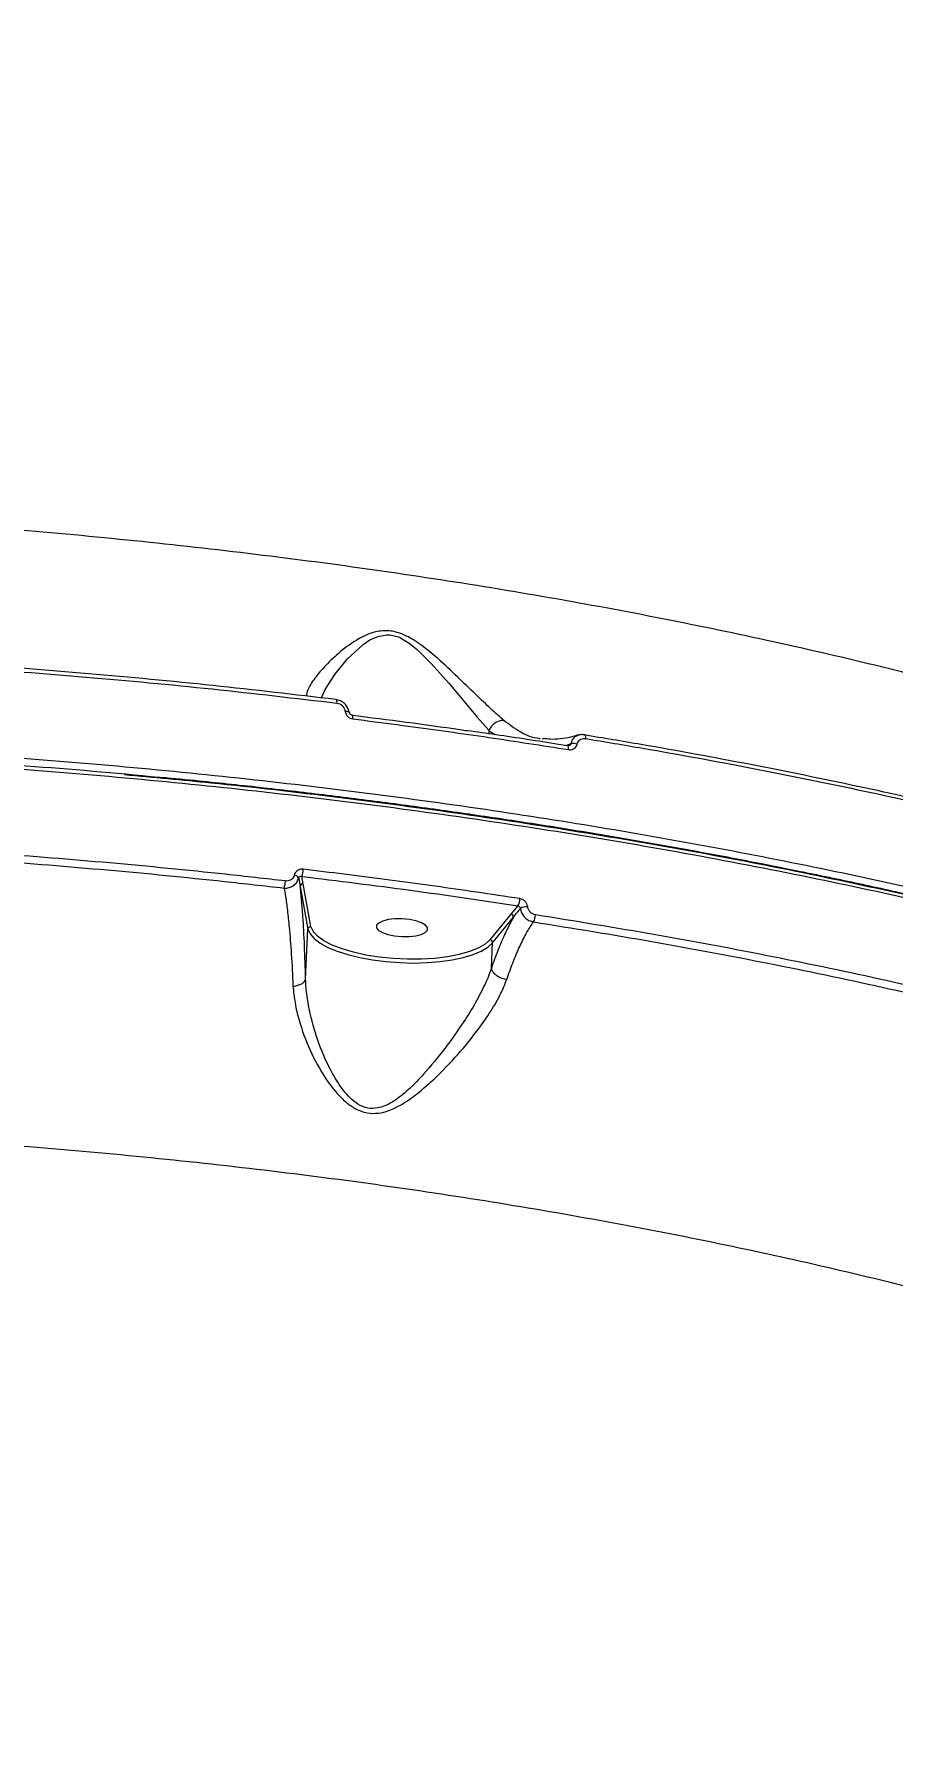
# Model space of a CAD drawing. Header units: millimetres. Extents: x -6879 to 7341, y -8047 to 7187.
# Drawn here: x 387.8 to 538.2, y 2973.6 to 3271.8 of the extents above; entities that cross this region are included whole.
import ezdxf

# ---------------------------------------------------------------- set-up
doc = ezdxf.new("R2010")
doc.units = ezdxf.units.MM
for name, color, linetype in [('DIKOM_ОБЪЕКТ', 7, 'Continuous'), ('DIKOM_РАЗМЕР_ЗОНА', 7, 'Continuous'), ('DIKOM_РАЗМЕР_ОБЪЕКТА', 7, 'Continuous')]:
    doc.layers.add(name, color=color, linetype=linetype)
doc.styles.add('style1', font='arial.ttf', dxfattribs={"width": 0.8})
doc.dimstyles.new('1-50', dxfattribs={"dimtxt": 300, "dimasz": 200, "dimexe": 100, "dimexo": 0, "dimgap": 100, "dimtad": 0, "dimdec": 0, "dimtxsty": 'style1', "dimcen": 0, "dimclrd": 7, "dimclre": 7, "dimadec": 1, "dimazin": 2, "dimtfac": 1, "dimtdec": 0, "dimtmove": 1, "dimatfit": 3, "dimfxl": 0, "dimlwd": 25, "dimlwe": 18, "dimarcsym": 0})

# ---------------------------------------------------------------- blocks, each defined once
blk = doc.blocks.new('*D19')
at = {"layer": 'Defpoints', "color": 0, "transparency": 16777216}
for p in [(5624.04, 6094.27), (-4435.35, 2864.29), (5624.04, -2640.11)]:
    blk.add_point(p, dxfattribs=at)
at = {"layer": 'DIKOM_РАЗМЕР_ОБЪЕКТА', "color": 7, "lineweight": 18, "transparency": 16777216}
for p, q in [((-4435.35, 2864.29), (-4435.35, 6194.27)), ((5624.04, -2640.11), (5624.04, 6194.27))]:
    blk.add_line(p, q, dxfattribs=at)
at = {"layer": 'DIKOM_РАЗМЕР_ОБЪЕКТА', "color": 7, "lineweight": 25, "transparency": 16777216}
for p, q in [((-4235.35, 6094.27), (2113.67, 6094.27)), ((5424.04, 6094.27), (3193.46, 6094.27))]:
    blk.add_line(p, q, dxfattribs=at)
at = {"layer": 'DIKOM_РАЗМЕР_ОБЪЕКТА', "color": 7, "transparency": 16777216}
for points in [[(-4235.35, 6127.6), (-4235.35, 6060.94), (-4435.35, 6094.27)], [(5424.04, 6127.6), (5424.04, 6060.94), (5624.04, 6094.27)]]:
    blk.add_solid(points, dxfattribs=at)
at = {"layer": 'DIKOM_РАЗМЕР_ОБЪЕКТА', "color": 0, "transparency": 16777216, "insert": (2653.56, 6094.27), "char_height": 300, "attachment_point": 5, "style": 'style1'}
blk.add_mtext('10100', dxfattribs=at)
blk = doc.blocks.new('*D17')
at = {"layer": 'Defpoints', "color": 0, "transparency": 16777216}
for p in [(-5935.35, 6990.27), (-5935.35, 998.27), (7340.79, -2830.86)]:
    blk.add_point(p, dxfattribs=at)
at = {"layer": 'DIKOM_РАЗМЕР_ЗОНА', "color": 7, "lineweight": 18, "transparency": 16777216}
for p, q in [((-5935.35, 998.27), (-5935.35, 7090.27)), ((7340.79, -2830.86), (7340.79, 7090.27))]:
    blk.add_line(p, q, dxfattribs=at)
at = {"layer": 'DIKOM_РАЗМЕР_ЗОНА', "color": 7, "lineweight": 25, "transparency": 16777216}
for p, q in [((-5735.35, 6990.27), (2016.67, 6990.27)), ((7140.79, 6990.27), (3096.46, 6990.27))]:
    blk.add_line(p, q, dxfattribs=at)
at = {"layer": 'DIKOM_РАЗМЕР_ЗОНА', "color": 7, "transparency": 16777216}
for points in [[(-5735.35, 7023.6), (-5735.35, 6956.94), (-5935.35, 6990.27)], [(7140.79, 7023.6), (7140.79, 6956.94), (7340.79, 6990.27)]]:
    blk.add_solid(points, dxfattribs=at)
at = {"layer": 'DIKOM_РАЗМЕР_ЗОНА', "color": 0, "transparency": 16777216, "insert": (2556.56, 6990.27), "char_height": 300, "attachment_point": 5, "style": 'style1'}
blk.add_mtext('13300', dxfattribs=at)

msp = doc.modelspace()

# ---------------------------------------------------------------- linework, layer by layer
at = {"layer": 'DIKOM_ОБЪЕКТ', "color": 7, "linetype": 'Continuous', "lineweight": 15}
for p, q in [((467.42, 3149.84), (467.39, 3149.26)), ((467.42, 3149.84), (468.46, 3149.1)), ((477, 3148.32), (476.76, 3148.34)), ((434.39, 3122.52), (435.74, 3115.06)), ((436.26, 3115.52), (434.91, 3122.98)), ((472.5, 3119.13), (471.25, 3117.64)), ((471.25, 3117.64), (467.6, 3113.18)), ((468.06, 3112.64), (471.71, 3117.11)), ((435.33, 3106.3), (435.74, 3115.06)), ((467.6, 3113.18), (467.37, 3112.93)), ((467.85, 3108.22), (468.06, 3112.64))]:
    msp.add_line(p, q, dxfattribs=at)
at = {"layer": 'DIKOM_ОБЪЕКТ', "color": 7, "linetype": 'Continuous', "lineweight": 15, "flags": 128}
for points in [[(438.1, 3155.54), (438.75, 3157.01), (440.43, 3159.62), (442.59, 3162.31), (445.39, 3164.89), (446.59, 3165.69), (447.96, 3166.31), (449.54, 3166.59), (450.05, 3166.57), (451.58, 3166.2), (451.93, 3166.05), (453.48, 3165.14), (454.86, 3164.02), (457.33, 3161.57), (460.35, 3158.15), (463.08, 3154.9), (465.39, 3152.18), (467.42, 3149.86), (467.42, 3149.85), (467.42, 3149.85)], [(440.82, 3154.62), (440.83, 3154.79), (440.82, 3154.94), (440.81, 3155.07), (440.79, 3155.17), (440.76, 3155.24), (440.73, 3155.28), (440.69, 3155.28), (440.65, 3155.25)], [(442.22, 3153.23), (442.41, 3153.23), (442.58, 3153.21), (442.73, 3153.18), (442.85, 3153.14), (442.93, 3153.09), (442.98, 3153.03), (442.98, 3153.01)], [(443.61, 3151.85), (443.62, 3152.02), (443.61, 3152.18), (443.6, 3152.31), (443.57, 3152.41), (443.54, 3152.48), (443.51, 3152.51), (443.5, 3152.51)], [(484.21, 3149.07), (484.16, 3149.07), (484.1, 3149.04)], [(484.37, 3148.41), (484.38, 3148.57), (484.37, 3148.73), (484.34, 3148.86), (484.31, 3148.96), (484.27, 3149.03), (484.22, 3149.07), (484.21, 3149.07)], [(481.37, 3146.47), (481.37, 3146.65), (481.36, 3146.8), (481.33, 3146.93), (481.3, 3147.04), (481.26, 3147.11), (481.2, 3147.14), (481.19, 3147.14)], [(456.3, 3115.76), (455.61, 3116.16), (454.65, 3116.49), (453.49, 3116.72), (452.23, 3116.84), (450.96, 3116.83), (449.79, 3116.7), (448.82, 3116.46), (448.12, 3116.11), (447.75, 3115.71), (447.75, 3115.27), (448.1, 3114.83), (448.78, 3114.43), (449.74, 3114.1), (450.91, 3113.86), (452.17, 3113.75), (453.44, 3113.75), (454.61, 3113.89), (455.58, 3114.13), (456.28, 3114.47), (456.64, 3114.88), (456.65, 3115.32), (456.3, 3115.76)], [(435.74, 3115.06), (436.11, 3114.22), (436.83, 3113.39), (437.87, 3112.6), (439.22, 3111.85), (440.85, 3111.17), (442.73, 3110.57), (444.81, 3110.05), (447.04, 3109.64), (449.39, 3109.35), (451.8, 3109.17), (454.22, 3109.11), (456.59, 3109.17), (458.86, 3109.36), (461, 3109.66), (462.94, 3110.08), (464.65, 3110.6), (466.09, 3111.2), (467.24, 3111.89), (468.06, 3112.64)], [(436.82, 3114.44), (436.65, 3114.66), (436.26, 3115.52)], [(467.37, 3112.93), (466.75, 3112.41), (465.55, 3111.71), (464.03, 3111.1), (462.23, 3110.59), (460.19, 3110.19), (457.96, 3109.92), (455.59, 3109.77), (453.14, 3109.76), (450.66, 3109.88), (448.22, 3110.13), (445.88, 3110.5), (443.69, 3110.99), (441.7, 3111.58), (439.97, 3112.26), (438.53, 3113.01), (437.41, 3113.82), (436.82, 3114.44)]]:
    msp.add_lwpolyline(points, dxfattribs=at)
at = {"layer": 'DIKOM_ОБЪЕКТ', "color": 7, "linetype": 'Continuous', "lineweight": 15}
for centre, radius, start, end in [((482.25, 3145.62), 1.93, 70.8245, 104.7803), ((431.65, 3125.55), 3.26, 336.8564, 359.6025), ((428.26, 3123.53), 3.53, 338.572, 359.1516), ((433.23, 3123.46), 1.04, 32.9847, 84.1594), ((434.89, 3122.48), 0.5, 87.5005, 175.3212), ((470.53, 3120.37), 2.33, 328.0887, 0.2876), ((471.18, 3117.12), 0.53, 359.0153, 82.4332), ((474.06, 3116.86), 2.11, 85.9064, 122.0394), ((473.18, 3117.55), 2.39, 328.8828, 359.8062), ((467.53, 3112.65), 0.53, 359.0143, 82.4342)]:
    msp.add_arc(centre, radius, start, end, dxfattribs=at)
for points, knots in [([(715.92, 3070.26), (714.26, 3072.55), (710.81, 3077.31), (704.12, 3084.46), (696.25, 3091.69), (687.26, 3098.8), (677.21, 3105.78), (666.13, 3112.58), (654.01, 3119.2), (640.9, 3125.63), (626.84, 3131.86), (611.9, 3137.84), (596.15, 3143.57), (579.63, 3149.01), (562.34, 3154.15), (544.34, 3158.99), (525.69, 3163.52), (506.47, 3167.72), (486.78, 3171.57), (466.66, 3175.05), (446.14, 3178.16), (425.25, 3180.88), (404.08, 3183.23), (382.73, 3185.19), (361.29, 3186.75), (339.81, 3187.9), (318.34, 3188.64), (296.89, 3188.97), (275.57, 3188.89), (254.45, 3188.41), (233.65, 3187.52), (214.75, 3186.33), (197.68, 3184.95), (187.53, 3183.91), (182.46, 3183.39)], [0, 0, 0, 0, 0.029558, 0.061279, 0.093051, 0.124824, 0.156545, 0.188167, 0.21979, 0.251512, 0.283286, 0.315059, 0.346782, 0.378405, 0.41005, 0.441794, 0.47359, 0.505385, 0.53713, 0.568775, 0.600472, 0.632268, 0.664114, 0.695961, 0.727758, 0.759454, 0.791229, 0.823103, 0.855028, 0.886953, 0.918828, 0.950603, 0.975302, 1, 1, 1, 1]), ([(470.05, 3151.57), (469.32, 3152.22), (467.83, 3153.56), (465.07, 3156.17), (461.98, 3159.15), (458.83, 3162.13), (456.12, 3164.42), (454, 3165.87), (452.14, 3166.83), (449.88, 3167.42), (447.75, 3167.21), (446, 3166.6), (443.82, 3165.49), (441.33, 3163.61), (438.78, 3161.21), (436.83, 3158.92), (435.66, 3157.1), (435.49, 3156.2), (435.43, 3155.84)], [0, 0, 0, 0, 0.076721, 0.155505, 0.239256, 0.324695, 0.387492, 0.419391, 0.45219, 0.489409, 0.532517, 0.563663, 0.595542, 0.679999, 0.766819, 0.853032, 0.941503, 1, 1, 1, 1]), ([(352.85, 3162.11), (360.21, 3161.72), (374.92, 3160.93), (396.99, 3159.23), (419.01, 3157.18), (433.55, 3155.47), (440.82, 3154.62)], [0, 0, 0, 0, 0.248597, 0.497193, 0.748597, 1, 1, 1, 1]), ([(440.65, 3155.25), (433.48, 3156.09), (419.13, 3157.77), (397.24, 3159.82), (375.15, 3161.53), (360.3, 3162.33), (352.88, 3162.73)], [0, 0, 0, 0, 0.248597, 0.497193, 0.748596, 1, 1, 1, 1]), ([(442.94, 3152.9), (442.94, 3152.97), (442.9, 3153.29), (442.69, 3153.89), (442.17, 3154.56), (441.46, 3155.06), (440.92, 3155.18), (440.65, 3155.25)], [0, 0, 0, 0, 0.054205, 0.291099, 0.527632, 0.763739, 1, 1, 1, 1]), ([(440.82, 3154.62), (440.99, 3154.59), (441.32, 3154.51), (441.74, 3154.22), (442.06, 3153.82), (442.19, 3153.46), (442.22, 3153.27), (442.22, 3153.23)], [0, 0, 0, 0, 0.236349, 0.472576, 0.709126, 0.945799, 1, 1, 1, 1]), ([(442.22, 3153.23), (442.23, 3153.2), (442.25, 3153), (442.38, 3152.65), (442.69, 3152.25), (443.12, 3151.96), (443.45, 3151.89), (443.61, 3151.85)], [0, 0, 0, 0, 0.053527, 0.28979, 0.526365, 0.763088, 1, 1, 1, 1]), ([(443.5, 3152.51), (443.49, 3152.52), (443.44, 3152.52), (443.33, 3152.56), (443.19, 3152.64), (443.08, 3152.75), (443, 3152.88), (442.99, 3152.96), (442.98, 3153.01)], [0, 0, 0, 0, 0.041673, 0.230778, 0.409209, 0.59512, 0.789628, 1, 1, 1, 1]), ([(463.6, 3149.74), (463.2, 3149.8), (456.56, 3150.81), (449.79, 3151.66), (443.42, 3152.46)], [0, 0, 0, 0, 0.059993, 1, 1, 1, 1]), ([(443.61, 3151.85), (444.26, 3151.77), (447.49, 3151.36), (455.45, 3150.32), (467.43, 3148.65), (476.72, 3147.2), (481.37, 3146.47)], [0, 0, 0, 0, 0.050766, 0.253849, 0.626695, 1, 1, 1, 1]), ([(481.19, 3147.13), (480.66, 3147.22), (476.51, 3147.9), (470.68, 3148.79), (465.34, 3149.55), (463.7, 3149.78)], [0, 0, 0, 0, 0.092136, 0.720141, 1, 1, 1, 1]), ([(470.05, 3151.57), (470.01, 3151.57), (469.74, 3151.58), (469.19, 3151.5), (468.47, 3151.15), (467.82, 3150.59), (467.55, 3150.1), (467.42, 3149.85)], [0, 0, 0, 0, 0.042908, 0.267951, 0.511974, 0.755986, 1, 1, 1, 1]), ([(467.42, 3149.85), (467.42, 3149.85), (467.42, 3149.85), (467.42, 3149.85), (467.42, 3149.84)], [0, 0, 0, 0, 0.40556, 1, 1, 1, 1]), ([(476.41, 3148.38), (476.34, 3148.39), (475.13, 3148.5), (472.92, 3149.4), (471.01, 3150.84), (470.05, 3151.57)], [0, 0, 0, 0, 0.031446, 0.510401, 1, 1, 1, 1]), ([(483.04, 3149.07), (482.62, 3148.93), (481.55, 3148.56), (479.91, 3148.31), (478.31, 3148.23), (477.37, 3148.38), (477, 3148.43)], [0, 0, 0, 0, 0.195423, 0.495523, 0.803413, 1, 1, 1, 1]), ([(483, 3148.95), (482.82, 3148.88), (482.43, 3148.71), (481.98, 3148.2), (481.83, 3147.73), (481.76, 3147.49)], [0, 0, 0, 0, 0.2910451, 0.6447735, 1, 1, 1, 1]), ([(484.2, 3149.04), (483.99, 3149.08), (483.58, 3149.15), (483.19, 3149.01), (483, 3148.94)], [0, 0, 0, 0, 0.513093, 1, 1, 1, 1]), ([(567.75, 3131.61), (561.91, 3133.08), (550.23, 3136.02), (532.02, 3140.09), (513.33, 3143.9), (497.28, 3146.85), (487.44, 3148.49), (484.1, 3149.04)], [0, 0, 0, 0, 0.220311, 0.440622, 0.663083, 0.885545, 1, 1, 1, 1]), ([(4.28, 3099.94), (7, 3101.1), (14.33, 3104.2), (27.13, 3109.01), (42.86, 3114.25), (59.69, 3119.2), (77.58, 3123.81), (96.51, 3128.08), (116.06, 3131.89), (136.14, 3135.25), (156.66, 3138.17), (177.96, 3140.69), (200, 3142.79), (222.71, 3144.46), (245.6, 3145.64), (268.59, 3146.36), (291.58, 3146.62), (314.96, 3146.44), (338.65, 3145.79), (362.59, 3144.67), (386.24, 3143.09), (409.53, 3141.08), (432.4, 3138.66), (455.22, 3135.79), (477.9, 3132.46), (500.36, 3128.68), (522.11, 3124.52), (543.09, 3120.01), (563.26, 3115.18), (582.94, 3109.95), (602.05, 3104.32), (620.5, 3098.3), (637.16, 3092.29), (652.12, 3086.36), (665.51, 3080.57), (678.2, 3074.57), (690.13, 3068.39), (701.2, 3062.07), (711.34, 3055.66), (719.65, 3049.87), (724.38, 3046.16), (726.3, 3044.65)], [0, 0, 0, 0, 0.015652, 0.042168, 0.068704, 0.09522, 0.122506, 0.149814, 0.177101, 0.203617, 0.230153, 0.256669, 0.283955, 0.311263, 0.338549, 0.365065, 0.391601, 0.418117, 0.445403, 0.472711, 0.499998, 0.526513, 0.55305, 0.579566, 0.606852, 0.63416, 0.661446, 0.687962, 0.714498, 0.741014, 0.7683, 0.795608, 0.822894, 0.845972, 0.869077, 0.892182, 0.915507, 0.938831, 0.961564, 0.984348, 1, 1, 1, 1]), ([(762.45, 2996.41), (762.06, 2998), (761.01, 3002.27), (758.23, 3009.23), (753.82, 3017.28), (748.09, 3025.37), (741.01, 3033.45), (732.57, 3041.52), (722.97, 3049.39), (712.26, 3057.03), (700.53, 3064.43), (687.58, 3071.72), (673.4, 3078.86), (658.03, 3085.82), (641.79, 3092.44), (624.76, 3098.72), (607.04, 3104.65), (588.33, 3110.32), (568.67, 3115.7), (548.08, 3120.76), (527.29, 3125.35), (506.38, 3129.46), (485.48, 3133.12), (463.98, 3136.45), (441.94, 3139.4), (419.4, 3141.97), (396.57, 3144.14), (373.49, 3145.87), (350.25, 3147.18), (326.76, 3148.05), (303.1, 3148.47), (279.35, 3148.42), (256.04, 3147.9), (233.22, 3146.93), (210.96, 3145.52), (188.9, 3143.66), (167.11, 3141.34), (145.71, 3138.54), (126.34, 3135.54), (114.38, 3133.34), (109.1, 3132.36)], [0, 0, 0, 0, 0.0156517, 0.0421676, 0.0687039, 0.0952199, 0.1225061, 0.1498145, 0.1771006, 0.2036167, 0.2301531, 0.2566689, 0.2839552, 0.3112635, 0.3385498, 0.3650658, 0.3916022, 0.4181181, 0.4454043, 0.4727127, 0.4999989, 0.52556, 0.5511397, 0.5767009, 0.6029497, 0.6292181, 0.6554667, 0.6819828, 0.7085191, 0.7350352, 0.7623215, 0.7896299, 0.8169163, 0.8434322, 0.8699688, 0.8964847, 0.9237708, 0.9510794, 0.9783658, 1, 1, 1, 1]), ([(481.76, 3147.49), (481.71, 3147.47), (481.45, 3147.36), (481.19, 3147.25), (480.98, 3147.17)], [0, 0, 0, 0, 0.188743, 1, 1, 1, 1]), ([(481.43, 3147.17), (481.42, 3147.16), (481.39, 3147.13), (481.29, 3147.12), (481.21, 3147.14), (481.2, 3147.14)], [0, 0, 0, 0, 0.269594, 0.874708, 1, 1, 1, 1]), ([(481.37, 3146.47), (481.42, 3146.46), (481.65, 3146.43), (482.03, 3146.48), (482.44, 3146.69), (482.75, 3147.01), (482.84, 3147.3), (482.89, 3147.45)], [0, 0, 0, 0, 0.082605, 0.321726, 0.551311, 0.775632, 1, 1, 1, 1]), ([(481.76, 3147.49), (481.74, 3147.45), (481.73, 3147.39), (481.66, 3147.3), (481.57, 3147.22), (481.48, 3147.18), (481.43, 3147.16)], [0, 0, 0, 0, 0.298172, 0.343725, 0.713049, 1, 1, 1, 1]), ([(482.89, 3147.45), (482.93, 3147.59), (483.02, 3147.88), (483.33, 3148.2), (483.73, 3148.4), (484.1, 3148.44), (484.32, 3148.41), (484.37, 3148.41)], [0, 0, 0, 0, 0.225697, 0.451426, 0.680155, 0.917598, 1, 1, 1, 1]), ([(484.37, 3148.41), (487.72, 3147.85), (497.51, 3146.22), (513.48, 3143.29), (532.16, 3139.49), (550.48, 3135.4), (562.3, 3132.43), (568.21, 3130.94)], [0, 0, 0, 0, 0.114455, 0.334765, 0.555075, 0.777537, 1, 1, 1, 1]), ([(409.98, 3141.55), (409.87, 3141.56), (402.08, 3142.39), (386.39, 3143.6), (370.71, 3144.79), (362.79, 3145.17), (362.7, 3145.17)], [0, 0, 0, 0, 0.006952, 0.500592, 0.994233, 1, 1, 1, 1]), ([(403.6, 3142.11), (408.67, 3141.64), (421.22, 3140.5), (441.03, 3138.19), (462.97, 3135.28), (484.56, 3131.95), (505.71, 3128.27), (526.61, 3124.16), (547.22, 3119.61), (567.46, 3114.63), (587.04, 3109.29), (605.86, 3103.62), (623.82, 3097.63), (640.88, 3091.35), (656.97, 3084.78), (672.1, 3077.94), (686.22, 3070.85), (699.29, 3063.55), (711.15, 3056.05), (719.62, 3050.15), (723.82, 3046.71), (724.84, 3045.87)], [0, 0, 0, 0, 0.036706, 0.0908526, 0.1450795, 0.1993061, 0.2534529, 0.307442, 0.3634963, 0.4197276, 0.4760495, 0.532371, 0.5886019, 0.6446569, 0.7007117, 0.7569429, 0.8132646, 0.8695859, 0.9258172, 0.9818719, 1, 1, 1, 1]), ([(521.98, 3125.09), (519.71, 3125.55), (513.94, 3126.72), (504.54, 3128.5), (493.82, 3130.42), (483.04, 3132.24), (472.18, 3133.95), (461.24, 3135.56), (450.23, 3137.07), (439.13, 3138.47), (427.95, 3139.77), (418.25, 3140.82), (412.26, 3141.39), (410.04, 3141.6)], [0, 0, 0, 0, 0.0640626, 0.1627832, 0.2609453, 0.3586978, 0.4561543, 0.5534252, 0.6506218, 0.7478544, 0.8451997, 0.9427665, 1, 1, 1, 1]), ([(339.1, 3129.31), (345.94, 3129.02), (359.62, 3128.43), (380.17, 3127.11), (400.69, 3125.46), (417.83, 3123.79), (428.07, 3122.63), (431.55, 3122.24)], [0, 0, 0, 0, 0.22031, 0.440622, 0.663084, 0.885546, 1, 1, 1, 1]), ([(431.79, 3123.47), (428.31, 3123.87), (418.11, 3125.02), (401.06, 3126.68), (380.56, 3128.34), (359.9, 3129.67), (346.06, 3130.27), (339.14, 3130.57)], [0, 0, 0, 0, 0.114456, 0.334765, 0.555075, 0.777537, 1, 1, 1, 1]), ([(434.91, 3125.53), (434.85, 3125.53), (434.62, 3125.55), (434.23, 3125.49), (433.81, 3125.27), (433.48, 3124.93), (433.38, 3124.64), (433.34, 3124.49)], [0, 0, 0, 0, 0.079588, 0.319539, 0.549826, 0.774797, 1, 1, 1, 1]), ([(472.86, 3120.38), (472.22, 3120.47), (469.05, 3120.96), (461.2, 3122.12), (449.21, 3123.78), (439.68, 3124.95), (434.91, 3125.53)], [0, 0, 0, 0, 0.0507678, 0.2538529, 0.6266991, 1, 1, 1, 1]), ([(431.55, 3122.24), (431.64, 3122.23), (432.01, 3122.22), (432.64, 3122.34), (433.34, 3122.73), (433.87, 3123.3), (434.03, 3123.79), (434.1, 3124.03)], [0, 0, 0, 0, 0.0780806, 0.3139949, 0.5432148, 0.7710859, 1, 1, 1, 1]), ([(431.55, 3122.24), (431.64, 3121.76), (431.85, 3120.62), (432.15, 3118.37), (432.5, 3115.08), (432.85, 3110.75), (433.03, 3106.97), (433.12, 3105.05)], [0, 0, 0, 0, 0.130159, 0.308135, 0.488275, 0.740844, 1, 1, 1, 1]), ([(433.34, 3124.49), (433.29, 3124.35), (433.2, 3124.06), (432.88, 3123.72), (432.45, 3123.51), (432.07, 3123.45), (431.85, 3123.47), (431.79, 3123.47)], [0, 0, 0, 0, 0.226341, 0.452679, 0.682354, 0.920777, 1, 1, 1, 1]), ([(434.1, 3124.03), (434.12, 3124.07), (434.13, 3124.12), (434.19, 3124.19), (434.27, 3124.26), (434.42, 3124.31), (434.55, 3124.3), (434.63, 3124.28), (434.65, 3124.27)], [0, 0, 0, 0, 0.1726349, 0.1996023, 0.4135333, 0.6504712, 0.911627, 1, 1, 1, 1]), ([(434.1, 3124.03), (434.11, 3124), (434.2, 3123.51), (434.3, 3123), (434.39, 3122.52)], [0, 0, 0, 0, 0.06085, 1, 1, 1, 1]), ([(435.33, 3106.3), (435.27, 3108.28), (435.15, 3112.29), (434.9, 3116.76), (434.64, 3120.16), (434.47, 3121.73), (434.39, 3122.52)], [0, 0, 0, 0, 0.300144, 0.608215, 0.803101, 1, 1, 1, 1]), ([(434.65, 3124.27), (441.01, 3123.49), (453.75, 3121.93), (466.25, 3120.06), (472.5, 3119.13)], [0, 0, 0, 0, 0.499447, 1, 1, 1, 1]), ([(434.91, 3122.98), (434.85, 3123.26), (434.77, 3123.69), (434.68, 3124.12), (434.65, 3124.27)], [0, 0, 0, 0, 0.638951, 1, 1, 1, 1]), ([(725.99, 3045.32), (725.35, 3045.84), (723.13, 3047.65), (719.02, 3050.71), (713.69, 3054.5), (708.08, 3058.24), (702.22, 3061.91), (696.11, 3065.52), (689.76, 3069.08), (683.15, 3072.58), (676.28, 3076.02), (669.17, 3079.41), (661.79, 3082.75), (654.15, 3086.04), (646.25, 3089.27), (638.1, 3092.45), (629.71, 3095.57), (621.13, 3098.61), (612.38, 3101.56), (603.46, 3104.43), (594.37, 3107.21), (585.1, 3109.9), (575.66, 3112.51), (566.04, 3115.05), (556.24, 3117.49), (546.25, 3119.86), (536.06, 3122.15), (527.97, 3123.89), (523.22, 3124.84), (521.98, 3125.09)], [0, 0, 0, 0, 0.015737, 0.054981, 0.094238, 0.133278, 0.172137, 0.210859, 0.249487, 0.288067, 0.326642, 0.365247, 0.40392, 0.442705, 0.481646, 0.520787, 0.560014, 0.599079, 0.63795, 0.676671, 0.715286, 0.753841, 0.792378, 0.830939, 0.869556, 0.908273, 0.947135, 0.986185, 1, 1, 1, 1]), ([(472.5, 3119.13), (472.56, 3119.12), (472.66, 3119.09), (472.79, 3118.98), (472.89, 3118.84), (472.93, 3118.72), (472.94, 3118.66), (472.94, 3118.65)], [0, 0, 0, 0, 0.2384905, 0.4769489, 0.7149571, 0.9523115, 1, 1, 1, 1]), ([(474.21, 3118.96), (474.21, 3118.99), (474.18, 3119.19), (474.06, 3119.54), (473.75, 3119.95), (473.34, 3120.26), (473.02, 3120.34), (472.86, 3120.38)], [0, 0, 0, 0, 0.047917, 0.285646, 0.523601, 0.761772, 1, 1, 1, 1]), ([(471.71, 3117.11), (471.29, 3116.34), (470.47, 3114.84), (469.27, 3112.09), (468.41, 3109.83), (467.94, 3108.48), (467.85, 3108.22)], [0, 0, 0, 0, 0.320846, 0.622356, 0.927232, 1, 1, 1, 1]), ([(470.54, 3106.21), (470.63, 3106.45), (471.06, 3107.71), (471.86, 3109.85), (472.96, 3112.38), (474.09, 3114.6), (474.84, 3115.74), (475.22, 3116.31)], [0, 0, 0, 0, 0.056389, 0.288301, 0.52277, 0.760008, 1, 1, 1, 1]), ([(471.71, 3117.11), (471.8, 3117.22), (472.2, 3117.75), (472.62, 3118.25), (472.94, 3118.65)], [0, 0, 0, 0, 0.218505, 1, 1, 1, 1]), ([(472.94, 3118.65), (472.95, 3118.59), (472.99, 3118.27), (473.2, 3117.69), (473.72, 3117.02), (474.42, 3116.51), (474.95, 3116.38), (475.22, 3116.31)], [0, 0, 0, 0, 0.0485227, 0.2867166, 0.5247007, 0.7622775, 1, 1, 1, 1]), ([(475.57, 3117.54), (475.41, 3117.58), (475.09, 3117.66), (474.67, 3117.97), (474.36, 3118.38), (474.24, 3118.73), (474.21, 3118.93), (474.21, 3118.96)], [0, 0, 0, 0, 0.237856, 0.475529, 0.713519, 0.951537, 1, 1, 1, 1]), ([(475.22, 3116.31), (482.16, 3115.19), (496.03, 3112.95), (516.38, 3109.11), (536.4, 3104.96), (549.31, 3101.89), (555.77, 3100.35)], [0, 0, 0, 0, 0.248595, 0.497191, 0.748593, 1, 1, 1, 1]), ([(556.3, 3101.54), (549.9, 3103.06), (537.1, 3106.1), (517.13, 3110.26), (496.66, 3114.12), (482.6, 3116.4), (475.57, 3117.54)], [0, 0, 0, 0, 0.248594, 0.497189, 0.748595, 1, 1, 1, 1]), ([(435.74, 3115.06), (435.75, 3115.11), (435.77, 3115.22), (435.86, 3115.36), (435.99, 3115.46), (436.12, 3115.51), (436.22, 3115.52), (436.25, 3115.52), (436.26, 3115.52)], [0, 0, 0, 0, 0.214709, 0.42934, 0.643995, 0.858499, 0.955089, 1, 1, 1, 1]), ([(467.85, 3108.21), (467.85, 3108.21), (467.55, 3107.25), (466.75, 3105.34), (465.11, 3102.16), (462.76, 3098.37), (459.75, 3094.09), (456.54, 3090.19), (453.65, 3087.16), (451.39, 3085.26), (449.43, 3084.13), (447.79, 3083.63), (446.15, 3083.6), (444.48, 3084.31), (443.09, 3085.46), (441.56, 3087.22), (439.61, 3090.34), (437.58, 3094.88), (436.24, 3099.5), (435.54, 3103.29), (435.36, 3105.3), (435.33, 3106.28), (435.33, 3106.28)], [0, 0, 0, 0, 0.00003, 0.056387, 0.120449, 0.184595, 0.278192, 0.371862, 0.425821, 0.479621, 0.515225, 0.5362, 0.563756, 0.594916, 0.622909, 0.651029, 0.707941, 0.800915, 0.893917, 0.946891, 0.999838, 1, 1, 1, 1]), ([(467.85, 3108.22), (467.85, 3108.22), (467.85, 3108.22), (467.85, 3108.21), (467.85, 3108.21)], [0, 0, 0, 0, 0.6861088, 1, 1, 1, 1]), ([(470.54, 3106.21), (470.5, 3106.21), (470.3, 3106.24), (469.83, 3106.34), (469.15, 3106.62), (468.49, 3107.08), (468, 3107.64), (467.9, 3108.02), (467.85, 3108.21)], [0, 0, 0, 0, 0.035045, 0.155248, 0.366438, 0.577611, 0.788792, 1, 1, 1, 1]), ([(433.12, 3105.05), (433.15, 3105.05), (433.45, 3105.08), (434.01, 3105.19), (434.69, 3105.47), (435.18, 3105.85), (435.28, 3106.14), (435.33, 3106.28)], [0, 0, 0, 0, 0.0262204, 0.2630941, 0.5087254, 0.7543779, 1, 1, 1, 1]), ([(433.12, 3105.05), (433.22, 3104.07), (433.41, 3102.12), (434.32, 3098.36), (435.96, 3093.83), (438.39, 3089.37), (440.7, 3086.33), (442.49, 3084.61), (444.13, 3083.48), (446.03, 3082.77), (448.06, 3082.74), (449.93, 3083.23), (452.13, 3084.27), (454.61, 3085.95), (457.9, 3088.79), (461.55, 3092.49), (464.95, 3096.6), (467.55, 3100.27), (469.4, 3103.36), (470.18, 3105.3), (470.54, 3106.21)], [0, 0, 0, 0, 0.051929, 0.10389, 0.195153, 0.286404, 0.343701, 0.373133, 0.402471, 0.436682, 0.467111, 0.496977, 0.526969, 0.580892, 0.634954, 0.726589, 0.818133, 0.881059, 0.943891, 1, 1, 1, 1]), ([(435.33, 3106.28), (435.33, 3106.29), (435.33, 3106.29), (435.33, 3106.3), (435.33, 3106.3)], [0, 0, 0, 0, 0.410926, 1, 1, 1, 1]), ([(68.92, 3050.14), (73.43, 3051.52), (82.45, 3054.29), (96.77, 3058.09), (111.62, 3061.64), (127.24, 3064.94), (143.6, 3067.98), (160.7, 3070.74), (178.27, 3073.16), (196.85, 3075.32), (216.48, 3077.16), (237.15, 3078.63), (258.17, 3079.69), (279.45, 3080.32), (300.89, 3080.52), (322.4, 3080.29), (343.95, 3079.62), (365.49, 3078.53), (386.98, 3077.02), (408.32, 3075.1), (429.42, 3072.78), (450.19, 3070.06), (470.58, 3066.94), (490.58, 3063.44), (510.13, 3059.57), (529.15, 3055.35), (547.54, 3050.79), (565.58, 3045.83), (583.17, 3040.44), (600.22, 3034.62), (616.39, 3028.5), (631.56, 3022.07), (645.81, 3015.4), (654.38, 3010.75), (658.67, 3008.42)], [0, 0, 0, 0, 0.027767, 0.055566, 0.083366, 0.111133, 0.140037, 0.16898, 0.197923, 0.226828, 0.258637, 0.290548, 0.32251, 0.354472, 0.386382, 0.418191, 0.449895, 0.4817, 0.513556, 0.545411, 0.577215, 0.608919, 0.640547, 0.672276, 0.704055, 0.735834, 0.767562, 0.799191, 0.832594, 0.866026, 0.899429, 0.932943, 0.966486, 1, 1, 1, 1])]:
    msp.add_open_spline(points, degree=3, knots=knots, dxfattribs=at)

# ---------------------------------------------------------------- dimensions: what is measured, and where the dimension line sits
at = {"layer": 'DIKOM_РАЗМЕР_ЗОНА'}
dim = msp.add_linear_dim(base=(-5935.35, 6990.27), p1=(7340.79, -2830.86), p2=(-5935.35, 998.27), text='13300', dimstyle='1-50', override={"dimscale": 1, "dimtix": 0, "dimtofl": 1, "dimtmove": 1, "dimatfit": 3}, dxfattribs=at)
dim.commit()
dim.dimension.update_dxf_attribs({"geometry": '*D17', "text_midpoint": (2556.56, 6990.27), "dimtype": 160})
at = {"layer": 'DIKOM_РАЗМЕР_ОБЪЕКТА'}
dim = msp.add_linear_dim(base=(5624.04, 6094.27), p1=(-4435.35, 2864.29), p2=(5624.04, -2640.11), text='10100', dimstyle='1-50', override={"dimscale": 1, "dimtix": 0, "dimtofl": 1, "dimtmove": 1, "dimatfit": 3}, dxfattribs=at)
dim.commit()
dim.dimension.update_dxf_attribs({"geometry": '*D19', "text_midpoint": (2653.56, 6094.27), "dimtype": 160})

doc.saveas('drawing.dxf')
